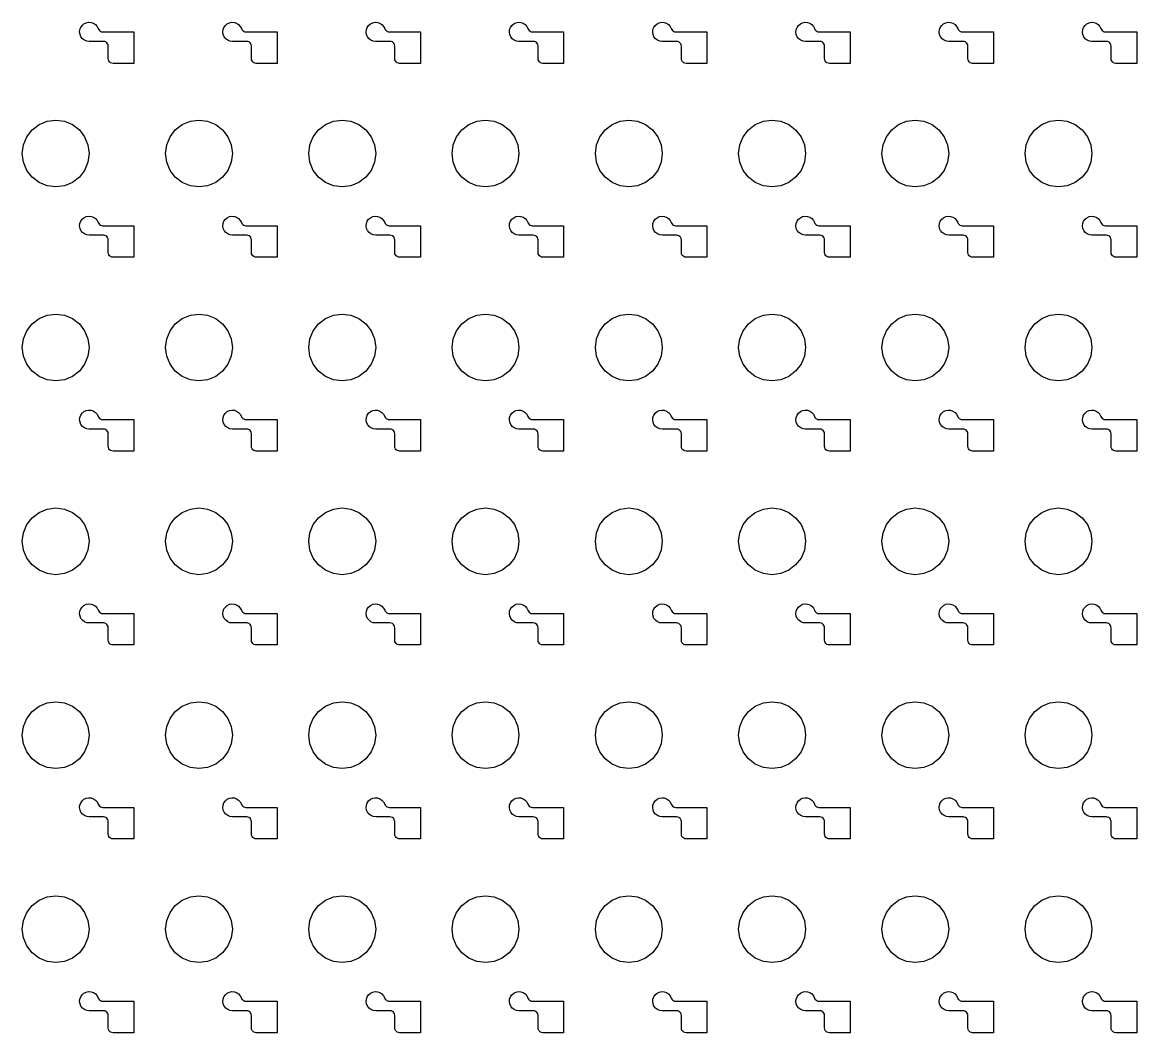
# Model space of a CAD drawing. Extents: x 11 to 212, y 11 to 212.
# Drawn here: x 79.91 to 93.63, y 111.35 to 123.8 of the extents above; entities that cross this region are included whole.
import ezdxf

# ---------------------------------------------------------------- set-up
doc = ezdxf.new("R2010")
doc.units = 0
doc.layers.add('C3', color=7, linetype='continuous')

msp = doc.modelspace()

# ---------------------------------------------------------------- linework, layer by layer
at = {"layer": 'C3'}
for points in [[(81.024, 123.294), (81.008, 123.296), (80.994, 123.302), (80.982, 123.311), (80.973, 123.324), (80.967, 123.338), (80.965, 123.353), (80.965, 123.506), (80.963, 123.521), (80.957, 123.535), (80.947, 123.547), (80.935, 123.557), (80.921, 123.563), (80.906, 123.565), (80.729, 123.565), (80.699, 123.569), (80.672, 123.58), (80.647, 123.598), (80.629, 123.622), (80.617, 123.649), (80.612, 123.679), (80.615, 123.709), (80.625, 123.737), (80.643, 123.762), (80.666, 123.781), (80.693, 123.794), (80.723, 123.8), (80.753, 123.798), (80.782, 123.788), (80.807, 123.771), (80.827, 123.748), (80.84, 123.722), (80.847, 123.709), (80.856, 123.698), (80.868, 123.689), (80.881, 123.684), (80.896, 123.682), (81.28, 123.682), (81.28, 123.294)], [(82.788, 123.294), (82.773, 123.296), (82.759, 123.302), (82.747, 123.311), (82.737, 123.324), (82.731, 123.338), (82.729, 123.353), (82.729, 123.506), (82.727, 123.521), (82.722, 123.535), (82.712, 123.547), (82.7, 123.557), (82.686, 123.563), (82.671, 123.565), (82.494, 123.565), (82.464, 123.569), (82.436, 123.58), (82.412, 123.598), (82.393, 123.622), (82.381, 123.649), (82.377, 123.679), (82.38, 123.709), (82.39, 123.737), (82.408, 123.762), (82.431, 123.781), (82.458, 123.794), (82.488, 123.8), (82.518, 123.798), (82.546, 123.788), (82.571, 123.771), (82.591, 123.748), (82.605, 123.722), (82.611, 123.709), (82.621, 123.698), (82.633, 123.689), (82.646, 123.684), (82.66, 123.682), (83.045, 123.682), (83.045, 123.294)], [(84.553, 123.294), (84.538, 123.296), (84.524, 123.302), (84.511, 123.311), (84.502, 123.324), (84.496, 123.338), (84.494, 123.353), (84.494, 123.506), (84.492, 123.521), (84.486, 123.535), (84.477, 123.547), (84.465, 123.557), (84.451, 123.563), (84.435, 123.565), (84.259, 123.565), (84.229, 123.569), (84.201, 123.58), (84.177, 123.598), (84.158, 123.622), (84.146, 123.649), (84.141, 123.679), (84.144, 123.709), (84.155, 123.737), (84.172, 123.762), (84.195, 123.781), (84.223, 123.794), (84.252, 123.8), (84.282, 123.798), (84.311, 123.788), (84.336, 123.771), (84.356, 123.748), (84.37, 123.722), (84.376, 123.709), (84.386, 123.698), (84.397, 123.689), (84.411, 123.684), (84.425, 123.682), (84.809, 123.682), (84.809, 123.294)], [(86.318, 123.294), (86.302, 123.296), (86.288, 123.302), (86.276, 123.311), (86.267, 123.324), (86.261, 123.338), (86.259, 123.353), (86.259, 123.506), (86.257, 123.521), (86.251, 123.535), (86.242, 123.547), (86.229, 123.557), (86.215, 123.563), (86.2, 123.565), (86.024, 123.565), (85.994, 123.569), (85.966, 123.58), (85.941, 123.598), (85.923, 123.622), (85.911, 123.649), (85.906, 123.679), (85.909, 123.709), (85.92, 123.737), (85.937, 123.762), (85.96, 123.781), (85.987, 123.794), (86.017, 123.8), (86.047, 123.798), (86.076, 123.788), (86.101, 123.771), (86.121, 123.748), (86.134, 123.722), (86.141, 123.709), (86.15, 123.698), (86.162, 123.689), (86.176, 123.684), (86.19, 123.682), (86.574, 123.682), (86.574, 123.294)], [(88.082, 123.294), (88.067, 123.296), (88.053, 123.302), (88.041, 123.311), (88.031, 123.324), (88.026, 123.338), (88.024, 123.353), (88.024, 123.506), (88.022, 123.521), (88.016, 123.535), (88.006, 123.547), (87.994, 123.557), (87.98, 123.563), (87.965, 123.565), (87.788, 123.565), (87.758, 123.569), (87.73, 123.58), (87.706, 123.598), (87.687, 123.622), (87.675, 123.649), (87.671, 123.679), (87.674, 123.709), (87.684, 123.737), (87.702, 123.762), (87.725, 123.781), (87.752, 123.794), (87.782, 123.8), (87.812, 123.798), (87.84, 123.788), (87.866, 123.771), (87.886, 123.748), (87.899, 123.722), (87.906, 123.709), (87.915, 123.698), (87.927, 123.689), (87.94, 123.684), (87.955, 123.682), (88.339, 123.682), (88.339, 123.294)], [(89.847, 123.294), (89.832, 123.296), (89.818, 123.302), (89.805, 123.311), (89.796, 123.324), (89.79, 123.338), (89.788, 123.353), (89.788, 123.506), (89.786, 123.521), (89.78, 123.535), (89.771, 123.547), (89.759, 123.557), (89.745, 123.563), (89.729, 123.565), (89.553, 123.565), (89.523, 123.569), (89.495, 123.58), (89.471, 123.598), (89.452, 123.622), (89.44, 123.649), (89.435, 123.679), (89.438, 123.709), (89.449, 123.737), (89.466, 123.762), (89.49, 123.781), (89.517, 123.794), (89.546, 123.8), (89.577, 123.798), (89.605, 123.788), (89.63, 123.771), (89.65, 123.748), (89.664, 123.722), (89.67, 123.709), (89.68, 123.698), (89.692, 123.689), (89.705, 123.684), (89.719, 123.682), (90.104, 123.682), (90.104, 123.294)], [(91.612, 123.294), (91.597, 123.296), (91.582, 123.302), (91.57, 123.311), (91.561, 123.324), (91.555, 123.338), (91.553, 123.353), (91.553, 123.506), (91.551, 123.521), (91.545, 123.535), (91.536, 123.547), (91.524, 123.557), (91.509, 123.563), (91.494, 123.565), (91.318, 123.565), (91.288, 123.569), (91.26, 123.58), (91.236, 123.598), (91.217, 123.622), (91.205, 123.649), (91.2, 123.679), (91.203, 123.709), (91.214, 123.737), (91.231, 123.762), (91.254, 123.781), (91.282, 123.794), (91.311, 123.8), (91.341, 123.798), (91.37, 123.788), (91.395, 123.771), (91.415, 123.748), (91.429, 123.722), (91.435, 123.709), (91.444, 123.698), (91.456, 123.689), (91.47, 123.684), (91.484, 123.682), (91.868, 123.682), (91.868, 123.294)], [(93.376, 123.294), (93.361, 123.296), (93.347, 123.302), (93.335, 123.311), (93.326, 123.324), (93.32, 123.338), (93.318, 123.353), (93.318, 123.506), (93.316, 123.521), (93.31, 123.535), (93.3, 123.547), (93.288, 123.557), (93.274, 123.563), (93.259, 123.565), (93.082, 123.565), (93.052, 123.569), (93.024, 123.58), (93, 123.598), (92.982, 123.622), (92.969, 123.649), (92.965, 123.679), (92.968, 123.709), (92.978, 123.737), (92.996, 123.762), (93.019, 123.781), (93.046, 123.794), (93.076, 123.8), (93.106, 123.798), (93.135, 123.788), (93.16, 123.771), (93.18, 123.748), (93.193, 123.722), (93.2, 123.709), (93.209, 123.698), (93.221, 123.689), (93.234, 123.684), (93.249, 123.682), (93.633, 123.682), (93.633, 123.294)], [(80.729, 122.182), (80.715, 122.076), (80.674, 121.976), (80.609, 121.891), (80.524, 121.826), (80.424, 121.785), (80.318, 121.771), (80.211, 121.785), (80.112, 121.826), (80.026, 121.891), (79.961, 121.976), (79.92, 122.076), (79.906, 122.182), (79.92, 122.289), (79.961, 122.388), (80.026, 122.474), (80.112, 122.539), (80.211, 122.58), (80.318, 122.594), (80.424, 122.58), (80.524, 122.539), (80.609, 122.474), (80.674, 122.388), (80.715, 122.289)], [(82.494, 122.182), (82.48, 122.076), (82.439, 121.976), (82.374, 121.891), (82.288, 121.826), (82.189, 121.785), (82.082, 121.771), (81.976, 121.785), (81.876, 121.826), (81.791, 121.891), (81.726, 121.976), (81.685, 122.076), (81.671, 122.182), (81.685, 122.289), (81.726, 122.388), (81.791, 122.474), (81.876, 122.539), (81.976, 122.58), (82.082, 122.594), (82.189, 122.58), (82.288, 122.539), (82.374, 122.474), (82.439, 122.388), (82.48, 122.289)], [(84.259, 122.182), (84.245, 122.076), (84.204, 121.976), (84.138, 121.891), (84.053, 121.826), (83.954, 121.785), (83.847, 121.771), (83.74, 121.785), (83.641, 121.826), (83.556, 121.891), (83.49, 121.976), (83.449, 122.076), (83.435, 122.182), (83.449, 122.289), (83.49, 122.388), (83.556, 122.474), (83.641, 122.539), (83.74, 122.58), (83.847, 122.594), (83.954, 122.58), (84.053, 122.539), (84.138, 122.474), (84.204, 122.388), (84.245, 122.289)], [(86.024, 122.182), (86.009, 122.076), (85.968, 121.976), (85.903, 121.891), (85.818, 121.826), (85.718, 121.785), (85.612, 121.771), (85.505, 121.785), (85.406, 121.826), (85.321, 121.891), (85.255, 121.976), (85.214, 122.076), (85.2, 122.182), (85.214, 122.289), (85.255, 122.388), (85.321, 122.474), (85.406, 122.539), (85.505, 122.58), (85.612, 122.594), (85.718, 122.58), (85.818, 122.539), (85.903, 122.474), (85.968, 122.388), (86.009, 122.289)], [(87.788, 122.182), (87.774, 122.076), (87.733, 121.976), (87.668, 121.891), (87.582, 121.826), (87.483, 121.785), (87.376, 121.771), (87.27, 121.785), (87.171, 121.826), (87.085, 121.891), (87.02, 121.976), (86.979, 122.076), (86.965, 122.182), (86.979, 122.289), (87.02, 122.388), (87.085, 122.474), (87.171, 122.539), (87.27, 122.58), (87.376, 122.594), (87.483, 122.58), (87.582, 122.539), (87.668, 122.474), (87.733, 122.388), (87.774, 122.289)], [(89.553, 122.182), (89.539, 122.076), (89.498, 121.976), (89.432, 121.891), (89.347, 121.826), (89.248, 121.785), (89.141, 121.771), (89.035, 121.785), (88.935, 121.826), (88.85, 121.891), (88.785, 121.976), (88.743, 122.076), (88.729, 122.182), (88.743, 122.289), (88.785, 122.388), (88.85, 122.474), (88.935, 122.539), (89.035, 122.58), (89.141, 122.594), (89.248, 122.58), (89.347, 122.539), (89.432, 122.474), (89.498, 122.388), (89.539, 122.289)], [(91.318, 122.182), (91.304, 122.076), (91.262, 121.976), (91.197, 121.891), (91.112, 121.826), (91.012, 121.785), (90.906, 121.771), (90.799, 121.785), (90.7, 121.826), (90.615, 121.891), (90.549, 121.976), (90.508, 122.076), (90.494, 122.182), (90.508, 122.289), (90.549, 122.388), (90.615, 122.474), (90.7, 122.539), (90.799, 122.58), (90.906, 122.594), (91.012, 122.58), (91.112, 122.539), (91.197, 122.474), (91.262, 122.388), (91.304, 122.289)], [(93.082, 122.182), (93.068, 122.076), (93.027, 121.976), (92.962, 121.891), (92.876, 121.826), (92.777, 121.785), (92.671, 121.771), (92.564, 121.785), (92.465, 121.826), (92.379, 121.891), (92.314, 121.976), (92.273, 122.076), (92.259, 122.182), (92.273, 122.289), (92.314, 122.388), (92.379, 122.474), (92.465, 122.539), (92.564, 122.58), (92.671, 122.594), (92.777, 122.58), (92.876, 122.539), (92.962, 122.474), (93.027, 122.388), (93.068, 122.289)], [(81.024, 120.906), (81.008, 120.908), (80.994, 120.914), (80.982, 120.923), (80.973, 120.935), (80.967, 120.949), (80.965, 120.965), (80.965, 121.118), (80.963, 121.133), (80.957, 121.147), (80.947, 121.159), (80.935, 121.169), (80.921, 121.174), (80.906, 121.176), (80.729, 121.176), (80.699, 121.18), (80.672, 121.192), (80.647, 121.21), (80.629, 121.233), (80.617, 121.261), (80.612, 121.291), (80.615, 121.321), (80.625, 121.349), (80.643, 121.374), (80.666, 121.393), (80.693, 121.406), (80.723, 121.412), (80.753, 121.409), (80.782, 121.4), (80.807, 121.383), (80.827, 121.36), (80.84, 121.333), (80.847, 121.32), (80.856, 121.309), (80.868, 121.301), (80.881, 121.296), (80.896, 121.294), (81.28, 121.294), (81.28, 120.906)], [(82.788, 120.906), (82.773, 120.908), (82.759, 120.914), (82.747, 120.923), (82.737, 120.935), (82.731, 120.949), (82.729, 120.965), (82.729, 121.118), (82.727, 121.133), (82.722, 121.147), (82.712, 121.159), (82.7, 121.169), (82.686, 121.174), (82.671, 121.176), (82.494, 121.176), (82.464, 121.18), (82.436, 121.192), (82.412, 121.21), (82.393, 121.233), (82.381, 121.261), (82.377, 121.291), (82.38, 121.321), (82.39, 121.349), (82.408, 121.374), (82.431, 121.393), (82.458, 121.406), (82.488, 121.412), (82.518, 121.409), (82.546, 121.4), (82.571, 121.383), (82.591, 121.36), (82.605, 121.333), (82.611, 121.32), (82.621, 121.309), (82.633, 121.301), (82.646, 121.296), (82.66, 121.294), (83.045, 121.294), (83.045, 120.906)], [(84.553, 120.906), (84.538, 120.908), (84.524, 120.914), (84.511, 120.923), (84.502, 120.935), (84.496, 120.949), (84.494, 120.965), (84.494, 121.118), (84.492, 121.133), (84.486, 121.147), (84.477, 121.159), (84.465, 121.169), (84.451, 121.174), (84.435, 121.176), (84.259, 121.176), (84.229, 121.18), (84.201, 121.192), (84.177, 121.21), (84.158, 121.233), (84.146, 121.261), (84.141, 121.291), (84.144, 121.321), (84.155, 121.349), (84.172, 121.374), (84.195, 121.393), (84.223, 121.406), (84.252, 121.412), (84.282, 121.409), (84.311, 121.4), (84.336, 121.383), (84.356, 121.36), (84.37, 121.333), (84.376, 121.32), (84.386, 121.309), (84.397, 121.301), (84.411, 121.296), (84.425, 121.294), (84.809, 121.294), (84.809, 120.906)], [(86.318, 120.906), (86.302, 120.908), (86.288, 120.914), (86.276, 120.923), (86.267, 120.935), (86.261, 120.949), (86.259, 120.965), (86.259, 121.118), (86.257, 121.133), (86.251, 121.147), (86.242, 121.159), (86.229, 121.169), (86.215, 121.174), (86.2, 121.176), (86.024, 121.176), (85.994, 121.18), (85.966, 121.192), (85.941, 121.21), (85.923, 121.233), (85.911, 121.261), (85.906, 121.291), (85.909, 121.321), (85.92, 121.349), (85.937, 121.374), (85.96, 121.393), (85.987, 121.406), (86.017, 121.412), (86.047, 121.409), (86.076, 121.4), (86.101, 121.383), (86.121, 121.36), (86.134, 121.333), (86.141, 121.32), (86.15, 121.309), (86.162, 121.301), (86.176, 121.296), (86.19, 121.294), (86.574, 121.294), (86.574, 120.906)], [(88.082, 120.906), (88.067, 120.908), (88.053, 120.914), (88.041, 120.923), (88.031, 120.935), (88.026, 120.949), (88.024, 120.965), (88.024, 121.118), (88.022, 121.133), (88.016, 121.147), (88.006, 121.159), (87.994, 121.169), (87.98, 121.174), (87.965, 121.176), (87.788, 121.176), (87.758, 121.18), (87.73, 121.192), (87.706, 121.21), (87.687, 121.233), (87.675, 121.261), (87.671, 121.291), (87.674, 121.321), (87.684, 121.349), (87.702, 121.374), (87.725, 121.393), (87.752, 121.406), (87.782, 121.412), (87.812, 121.409), (87.84, 121.4), (87.866, 121.383), (87.886, 121.36), (87.899, 121.333), (87.906, 121.32), (87.915, 121.309), (87.927, 121.301), (87.94, 121.296), (87.955, 121.294), (88.339, 121.294), (88.339, 120.906)], [(89.847, 120.906), (89.832, 120.908), (89.818, 120.914), (89.805, 120.923), (89.796, 120.935), (89.79, 120.949), (89.788, 120.965), (89.788, 121.118), (89.786, 121.133), (89.78, 121.147), (89.771, 121.159), (89.759, 121.169), (89.745, 121.174), (89.729, 121.176), (89.553, 121.176), (89.523, 121.18), (89.495, 121.192), (89.471, 121.21), (89.452, 121.233), (89.44, 121.261), (89.435, 121.291), (89.438, 121.321), (89.449, 121.349), (89.466, 121.374), (89.49, 121.393), (89.517, 121.406), (89.546, 121.412), (89.577, 121.409), (89.605, 121.4), (89.63, 121.383), (89.65, 121.36), (89.664, 121.333), (89.67, 121.32), (89.68, 121.309), (89.692, 121.301), (89.705, 121.296), (89.719, 121.294), (90.104, 121.294), (90.104, 120.906)], [(91.612, 120.906), (91.597, 120.908), (91.582, 120.914), (91.57, 120.923), (91.561, 120.935), (91.555, 120.949), (91.553, 120.965), (91.553, 121.118), (91.551, 121.133), (91.545, 121.147), (91.536, 121.159), (91.524, 121.169), (91.509, 121.174), (91.494, 121.176), (91.318, 121.176), (91.288, 121.18), (91.26, 121.192), (91.236, 121.21), (91.217, 121.233), (91.205, 121.261), (91.2, 121.291), (91.203, 121.321), (91.214, 121.349), (91.231, 121.374), (91.254, 121.393), (91.282, 121.406), (91.311, 121.412), (91.341, 121.409), (91.37, 121.4), (91.395, 121.383), (91.415, 121.36), (91.429, 121.333), (91.435, 121.32), (91.444, 121.309), (91.456, 121.301), (91.47, 121.296), (91.484, 121.294), (91.868, 121.294), (91.868, 120.906)], [(93.376, 120.906), (93.361, 120.908), (93.347, 120.914), (93.335, 120.923), (93.326, 120.935), (93.32, 120.949), (93.318, 120.965), (93.318, 121.118), (93.316, 121.133), (93.31, 121.147), (93.3, 121.159), (93.288, 121.169), (93.274, 121.174), (93.259, 121.176), (93.082, 121.176), (93.052, 121.18), (93.024, 121.192), (93, 121.21), (92.982, 121.233), (92.969, 121.261), (92.965, 121.291), (92.968, 121.321), (92.978, 121.349), (92.996, 121.374), (93.019, 121.393), (93.046, 121.406), (93.076, 121.412), (93.106, 121.409), (93.135, 121.4), (93.16, 121.383), (93.18, 121.36), (93.193, 121.333), (93.2, 121.32), (93.209, 121.309), (93.221, 121.301), (93.234, 121.296), (93.249, 121.294), (93.633, 121.294), (93.633, 120.906)], [(80.729, 119.794), (80.715, 119.688), (80.674, 119.588), (80.609, 119.503), (80.524, 119.438), (80.424, 119.396), (80.318, 119.382), (80.211, 119.396), (80.112, 119.438), (80.026, 119.503), (79.961, 119.588), (79.92, 119.688), (79.906, 119.794), (79.92, 119.901), (79.961, 120), (80.026, 120.085), (80.112, 120.151), (80.211, 120.192), (80.318, 120.206), (80.424, 120.192), (80.524, 120.151), (80.609, 120.085), (80.674, 120), (80.715, 119.901)], [(82.494, 119.794), (82.48, 119.688), (82.439, 119.588), (82.374, 119.503), (82.288, 119.438), (82.189, 119.396), (82.082, 119.382), (81.976, 119.396), (81.876, 119.438), (81.791, 119.503), (81.726, 119.588), (81.685, 119.688), (81.671, 119.794), (81.685, 119.901), (81.726, 120), (81.791, 120.085), (81.876, 120.151), (81.976, 120.192), (82.082, 120.206), (82.189, 120.192), (82.288, 120.151), (82.374, 120.085), (82.439, 120), (82.48, 119.901)], [(84.259, 119.794), (84.245, 119.688), (84.204, 119.588), (84.138, 119.503), (84.053, 119.438), (83.954, 119.396), (83.847, 119.382), (83.74, 119.396), (83.641, 119.438), (83.556, 119.503), (83.49, 119.588), (83.449, 119.688), (83.435, 119.794), (83.449, 119.901), (83.49, 120), (83.556, 120.085), (83.641, 120.151), (83.74, 120.192), (83.847, 120.206), (83.954, 120.192), (84.053, 120.151), (84.138, 120.085), (84.204, 120), (84.245, 119.901)], [(86.024, 119.794), (86.009, 119.688), (85.968, 119.588), (85.903, 119.503), (85.818, 119.438), (85.718, 119.396), (85.612, 119.382), (85.505, 119.396), (85.406, 119.438), (85.321, 119.503), (85.255, 119.588), (85.214, 119.688), (85.2, 119.794), (85.214, 119.901), (85.255, 120), (85.321, 120.085), (85.406, 120.151), (85.505, 120.192), (85.612, 120.206), (85.718, 120.192), (85.818, 120.151), (85.903, 120.085), (85.968, 120), (86.009, 119.901)], [(87.788, 119.794), (87.774, 119.688), (87.733, 119.588), (87.668, 119.503), (87.582, 119.438), (87.483, 119.396), (87.376, 119.382), (87.27, 119.396), (87.171, 119.438), (87.085, 119.503), (87.02, 119.588), (86.979, 119.688), (86.965, 119.794), (86.979, 119.901), (87.02, 120), (87.085, 120.085), (87.171, 120.151), (87.27, 120.192), (87.376, 120.206), (87.483, 120.192), (87.582, 120.151), (87.668, 120.085), (87.733, 120), (87.774, 119.901)], [(89.553, 119.794), (89.539, 119.688), (89.498, 119.588), (89.432, 119.503), (89.347, 119.438), (89.248, 119.396), (89.141, 119.382), (89.035, 119.396), (88.935, 119.438), (88.85, 119.503), (88.785, 119.588), (88.743, 119.688), (88.729, 119.794), (88.743, 119.901), (88.785, 120), (88.85, 120.085), (88.935, 120.151), (89.035, 120.192), (89.141, 120.206), (89.248, 120.192), (89.347, 120.151), (89.432, 120.085), (89.498, 120), (89.539, 119.901)], [(91.318, 119.794), (91.304, 119.688), (91.262, 119.588), (91.197, 119.503), (91.112, 119.438), (91.012, 119.396), (90.906, 119.382), (90.799, 119.396), (90.7, 119.438), (90.615, 119.503), (90.549, 119.588), (90.508, 119.688), (90.494, 119.794), (90.508, 119.901), (90.549, 120), (90.615, 120.085), (90.7, 120.151), (90.799, 120.192), (90.906, 120.206), (91.012, 120.192), (91.112, 120.151), (91.197, 120.085), (91.262, 120), (91.304, 119.901)], [(93.082, 119.794), (93.068, 119.688), (93.027, 119.588), (92.962, 119.503), (92.876, 119.438), (92.777, 119.396), (92.671, 119.382), (92.564, 119.396), (92.465, 119.438), (92.379, 119.503), (92.314, 119.588), (92.273, 119.688), (92.259, 119.794), (92.273, 119.901), (92.314, 120), (92.379, 120.085), (92.465, 120.151), (92.564, 120.192), (92.671, 120.206), (92.777, 120.192), (92.876, 120.151), (92.962, 120.085), (93.027, 120), (93.068, 119.901)], [(81.024, 118.518), (81.008, 118.52), (80.994, 118.526), (80.982, 118.535), (80.973, 118.547), (80.967, 118.561), (80.965, 118.576), (80.965, 118.729), (80.963, 118.745), (80.957, 118.759), (80.947, 118.771), (80.935, 118.78), (80.921, 118.786), (80.906, 118.788), (80.729, 118.788), (80.699, 118.792), (80.672, 118.803), (80.647, 118.822), (80.629, 118.845), (80.617, 118.873), (80.612, 118.903), (80.615, 118.933), (80.625, 118.961), (80.643, 118.986), (80.666, 119.005), (80.693, 119.018), (80.723, 119.023), (80.753, 119.021), (80.782, 119.011), (80.807, 118.995), (80.827, 118.972), (80.84, 118.945), (80.847, 118.932), (80.856, 118.921), (80.868, 118.913), (80.881, 118.908), (80.896, 118.906), (81.28, 118.906), (81.28, 118.518)], [(82.788, 118.518), (82.773, 118.52), (82.759, 118.526), (82.747, 118.535), (82.737, 118.547), (82.731, 118.561), (82.729, 118.576), (82.729, 118.729), (82.727, 118.745), (82.722, 118.759), (82.712, 118.771), (82.7, 118.78), (82.686, 118.786), (82.671, 118.788), (82.494, 118.788), (82.464, 118.792), (82.436, 118.803), (82.412, 118.822), (82.393, 118.845), (82.381, 118.873), (82.377, 118.903), (82.38, 118.933), (82.39, 118.961), (82.408, 118.986), (82.431, 119.005), (82.458, 119.018), (82.488, 119.023), (82.518, 119.021), (82.546, 119.011), (82.571, 118.995), (82.591, 118.972), (82.605, 118.945), (82.611, 118.932), (82.621, 118.921), (82.633, 118.913), (82.646, 118.908), (82.66, 118.906), (83.045, 118.906), (83.045, 118.518)], [(84.553, 118.518), (84.538, 118.52), (84.524, 118.526), (84.511, 118.535), (84.502, 118.547), (84.496, 118.561), (84.494, 118.576), (84.494, 118.729), (84.492, 118.745), (84.486, 118.759), (84.477, 118.771), (84.465, 118.78), (84.451, 118.786), (84.435, 118.788), (84.259, 118.788), (84.229, 118.792), (84.201, 118.803), (84.177, 118.822), (84.158, 118.845), (84.146, 118.873), (84.141, 118.903), (84.144, 118.933), (84.155, 118.961), (84.172, 118.986), (84.195, 119.005), (84.223, 119.018), (84.252, 119.023), (84.282, 119.021), (84.311, 119.011), (84.336, 118.995), (84.356, 118.972), (84.37, 118.945), (84.376, 118.932), (84.386, 118.921), (84.397, 118.913), (84.411, 118.908), (84.425, 118.906), (84.809, 118.906), (84.809, 118.518)], [(86.318, 118.518), (86.302, 118.52), (86.288, 118.526), (86.276, 118.535), (86.267, 118.547), (86.261, 118.561), (86.259, 118.576), (86.259, 118.729), (86.257, 118.745), (86.251, 118.759), (86.242, 118.771), (86.229, 118.78), (86.215, 118.786), (86.2, 118.788), (86.024, 118.788), (85.994, 118.792), (85.966, 118.803), (85.941, 118.822), (85.923, 118.845), (85.911, 118.873), (85.906, 118.903), (85.909, 118.933), (85.92, 118.961), (85.937, 118.986), (85.96, 119.005), (85.987, 119.018), (86.017, 119.023), (86.047, 119.021), (86.076, 119.011), (86.101, 118.995), (86.121, 118.972), (86.134, 118.945), (86.141, 118.932), (86.15, 118.921), (86.162, 118.913), (86.176, 118.908), (86.19, 118.906), (86.574, 118.906), (86.574, 118.518)], [(88.082, 118.518), (88.067, 118.52), (88.053, 118.526), (88.041, 118.535), (88.031, 118.547), (88.026, 118.561), (88.024, 118.576), (88.024, 118.729), (88.022, 118.745), (88.016, 118.759), (88.006, 118.771), (87.994, 118.78), (87.98, 118.786), (87.965, 118.788), (87.788, 118.788), (87.758, 118.792), (87.73, 118.803), (87.706, 118.822), (87.687, 118.845), (87.675, 118.873), (87.671, 118.903), (87.674, 118.933), (87.684, 118.961), (87.702, 118.986), (87.725, 119.005), (87.752, 119.018), (87.782, 119.023), (87.812, 119.021), (87.84, 119.011), (87.866, 118.995), (87.886, 118.972), (87.899, 118.945), (87.906, 118.932), (87.915, 118.921), (87.927, 118.913), (87.94, 118.908), (87.955, 118.906), (88.339, 118.906), (88.339, 118.518)], [(89.847, 118.518), (89.832, 118.52), (89.818, 118.526), (89.805, 118.535), (89.796, 118.547), (89.79, 118.561), (89.788, 118.576), (89.788, 118.729), (89.786, 118.745), (89.78, 118.759), (89.771, 118.771), (89.759, 118.78), (89.745, 118.786), (89.729, 118.788), (89.553, 118.788), (89.523, 118.792), (89.495, 118.803), (89.471, 118.822), (89.452, 118.845), (89.44, 118.873), (89.435, 118.903), (89.438, 118.933), (89.449, 118.961), (89.466, 118.986), (89.49, 119.005), (89.517, 119.018), (89.546, 119.023), (89.577, 119.021), (89.605, 119.011), (89.63, 118.995), (89.65, 118.972), (89.664, 118.945), (89.67, 118.932), (89.68, 118.921), (89.692, 118.913), (89.705, 118.908), (89.719, 118.906), (90.104, 118.906), (90.104, 118.518)], [(91.612, 118.518), (91.597, 118.52), (91.582, 118.526), (91.57, 118.535), (91.561, 118.547), (91.555, 118.561), (91.553, 118.576), (91.553, 118.729), (91.551, 118.745), (91.545, 118.759), (91.536, 118.771), (91.524, 118.78), (91.509, 118.786), (91.494, 118.788), (91.318, 118.788), (91.288, 118.792), (91.26, 118.803), (91.236, 118.822), (91.217, 118.845), (91.205, 118.873), (91.2, 118.903), (91.203, 118.933), (91.214, 118.961), (91.231, 118.986), (91.254, 119.005), (91.282, 119.018), (91.311, 119.023), (91.341, 119.021), (91.37, 119.011), (91.395, 118.995), (91.415, 118.972), (91.429, 118.945), (91.435, 118.932), (91.444, 118.921), (91.456, 118.913), (91.47, 118.908), (91.484, 118.906), (91.868, 118.906), (91.868, 118.518)], [(93.376, 118.518), (93.361, 118.52), (93.347, 118.526), (93.335, 118.535), (93.326, 118.547), (93.32, 118.561), (93.318, 118.576), (93.318, 118.729), (93.316, 118.745), (93.31, 118.759), (93.3, 118.771), (93.288, 118.78), (93.274, 118.786), (93.259, 118.788), (93.082, 118.788), (93.052, 118.792), (93.024, 118.803), (93, 118.822), (92.982, 118.845), (92.969, 118.873), (92.965, 118.903), (92.968, 118.933), (92.978, 118.961), (92.996, 118.986), (93.019, 119.005), (93.046, 119.018), (93.076, 119.023), (93.106, 119.021), (93.135, 119.011), (93.16, 118.995), (93.18, 118.972), (93.193, 118.945), (93.2, 118.932), (93.209, 118.921), (93.221, 118.913), (93.234, 118.908), (93.249, 118.906), (93.633, 118.906), (93.633, 118.518)], [(80.729, 117.406), (80.715, 117.299), (80.674, 117.2), (80.609, 117.115), (80.524, 117.049), (80.424, 117.008), (80.318, 116.994), (80.211, 117.008), (80.112, 117.049), (80.026, 117.115), (79.961, 117.2), (79.92, 117.299), (79.906, 117.406), (79.92, 117.512), (79.961, 117.612), (80.026, 117.697), (80.112, 117.762), (80.211, 117.804), (80.318, 117.818), (80.424, 117.804), (80.524, 117.762), (80.609, 117.697), (80.674, 117.612), (80.715, 117.512)], [(82.494, 117.406), (82.48, 117.299), (82.439, 117.2), (82.374, 117.115), (82.288, 117.049), (82.189, 117.008), (82.082, 116.994), (81.976, 117.008), (81.876, 117.049), (81.791, 117.115), (81.726, 117.2), (81.685, 117.299), (81.671, 117.406), (81.685, 117.512), (81.726, 117.612), (81.791, 117.697), (81.876, 117.762), (81.976, 117.804), (82.082, 117.818), (82.189, 117.804), (82.288, 117.762), (82.374, 117.697), (82.439, 117.612), (82.48, 117.512)], [(84.259, 117.406), (84.245, 117.299), (84.204, 117.2), (84.138, 117.115), (84.053, 117.049), (83.954, 117.008), (83.847, 116.994), (83.74, 117.008), (83.641, 117.049), (83.556, 117.115), (83.49, 117.2), (83.449, 117.299), (83.435, 117.406), (83.449, 117.512), (83.49, 117.612), (83.556, 117.697), (83.641, 117.762), (83.74, 117.804), (83.847, 117.818), (83.954, 117.804), (84.053, 117.762), (84.138, 117.697), (84.204, 117.612), (84.245, 117.512)], [(86.024, 117.406), (86.009, 117.299), (85.968, 117.2), (85.903, 117.115), (85.818, 117.049), (85.718, 117.008), (85.612, 116.994), (85.505, 117.008), (85.406, 117.049), (85.321, 117.115), (85.255, 117.2), (85.214, 117.299), (85.2, 117.406), (85.214, 117.512), (85.255, 117.612), (85.321, 117.697), (85.406, 117.762), (85.505, 117.804), (85.612, 117.818), (85.718, 117.804), (85.818, 117.762), (85.903, 117.697), (85.968, 117.612), (86.009, 117.512)], [(87.788, 117.406), (87.774, 117.299), (87.733, 117.2), (87.668, 117.115), (87.582, 117.049), (87.483, 117.008), (87.376, 116.994), (87.27, 117.008), (87.171, 117.049), (87.085, 117.115), (87.02, 117.2), (86.979, 117.299), (86.965, 117.406), (86.979, 117.512), (87.02, 117.612), (87.085, 117.697), (87.171, 117.762), (87.27, 117.804), (87.376, 117.818), (87.483, 117.804), (87.582, 117.762), (87.668, 117.697), (87.733, 117.612), (87.774, 117.512)], [(89.553, 117.406), (89.539, 117.299), (89.498, 117.2), (89.432, 117.115), (89.347, 117.049), (89.248, 117.008), (89.141, 116.994), (89.035, 117.008), (88.935, 117.049), (88.85, 117.115), (88.785, 117.2), (88.743, 117.299), (88.729, 117.406), (88.743, 117.512), (88.785, 117.612), (88.85, 117.697), (88.935, 117.762), (89.035, 117.804), (89.141, 117.818), (89.248, 117.804), (89.347, 117.762), (89.432, 117.697), (89.498, 117.612), (89.539, 117.512)], [(91.318, 117.406), (91.304, 117.299), (91.262, 117.2), (91.197, 117.115), (91.112, 117.049), (91.012, 117.008), (90.906, 116.994), (90.799, 117.008), (90.7, 117.049), (90.615, 117.115), (90.549, 117.2), (90.508, 117.299), (90.494, 117.406), (90.508, 117.512), (90.549, 117.612), (90.615, 117.697), (90.7, 117.762), (90.799, 117.804), (90.906, 117.818), (91.012, 117.804), (91.112, 117.762), (91.197, 117.697), (91.262, 117.612), (91.304, 117.512)], [(93.082, 117.406), (93.068, 117.299), (93.027, 117.2), (92.962, 117.115), (92.876, 117.049), (92.777, 117.008), (92.671, 116.994), (92.564, 117.008), (92.465, 117.049), (92.379, 117.115), (92.314, 117.2), (92.273, 117.299), (92.259, 117.406), (92.273, 117.512), (92.314, 117.612), (92.379, 117.697), (92.465, 117.762), (92.564, 117.804), (92.671, 117.818), (92.777, 117.804), (92.876, 117.762), (92.962, 117.697), (93.027, 117.612), (93.068, 117.512)], [(81.024, 116.129), (81.008, 116.131), (80.994, 116.137), (80.982, 116.147), (80.973, 116.159), (80.967, 116.173), (80.965, 116.188), (80.965, 116.341), (80.963, 116.356), (80.957, 116.371), (80.947, 116.383), (80.935, 116.392), (80.921, 116.398), (80.906, 116.4), (80.729, 116.4), (80.699, 116.404), (80.672, 116.415), (80.647, 116.433), (80.629, 116.457), (80.617, 116.485), (80.612, 116.514), (80.615, 116.544), (80.625, 116.573), (80.643, 116.597), (80.666, 116.617), (80.693, 116.63), (80.723, 116.635), (80.753, 116.633), (80.782, 116.623), (80.807, 116.606), (80.827, 116.584), (80.84, 116.557), (80.847, 116.544), (80.856, 116.533), (80.868, 116.525), (80.881, 116.519), (80.896, 116.518), (81.28, 116.518), (81.28, 116.129)], [(82.788, 116.129), (82.773, 116.131), (82.759, 116.137), (82.747, 116.147), (82.737, 116.159), (82.731, 116.173), (82.729, 116.188), (82.729, 116.341), (82.727, 116.356), (82.722, 116.371), (82.712, 116.383), (82.7, 116.392), (82.686, 116.398), (82.671, 116.4), (82.494, 116.4), (82.464, 116.404), (82.436, 116.415), (82.412, 116.433), (82.393, 116.457), (82.381, 116.485), (82.377, 116.514), (82.38, 116.544), (82.39, 116.573), (82.408, 116.597), (82.431, 116.617), (82.458, 116.63), (82.488, 116.635), (82.518, 116.633), (82.546, 116.623), (82.571, 116.606), (82.591, 116.584), (82.605, 116.557), (82.611, 116.544), (82.621, 116.533), (82.633, 116.525), (82.646, 116.519), (82.66, 116.518), (83.045, 116.518), (83.045, 116.129)], [(84.553, 116.129), (84.538, 116.131), (84.524, 116.137), (84.511, 116.147), (84.502, 116.159), (84.496, 116.173), (84.494, 116.188), (84.494, 116.341), (84.492, 116.356), (84.486, 116.371), (84.477, 116.383), (84.465, 116.392), (84.451, 116.398), (84.435, 116.4), (84.259, 116.4), (84.229, 116.404), (84.201, 116.415), (84.177, 116.433), (84.158, 116.457), (84.146, 116.485), (84.141, 116.514), (84.144, 116.544), (84.155, 116.573), (84.172, 116.597), (84.195, 116.617), (84.223, 116.63), (84.252, 116.635), (84.282, 116.633), (84.311, 116.623), (84.336, 116.606), (84.356, 116.584), (84.37, 116.557), (84.376, 116.544), (84.386, 116.533), (84.397, 116.525), (84.411, 116.519), (84.425, 116.518), (84.809, 116.518), (84.809, 116.129)], [(86.318, 116.129), (86.302, 116.131), (86.288, 116.137), (86.276, 116.147), (86.267, 116.159), (86.261, 116.173), (86.259, 116.188), (86.259, 116.341), (86.257, 116.356), (86.251, 116.371), (86.242, 116.383), (86.229, 116.392), (86.215, 116.398), (86.2, 116.4), (86.024, 116.4), (85.994, 116.404), (85.966, 116.415), (85.941, 116.433), (85.923, 116.457), (85.911, 116.485), (85.906, 116.514), (85.909, 116.544), (85.92, 116.573), (85.937, 116.597), (85.96, 116.617), (85.987, 116.63), (86.017, 116.635), (86.047, 116.633), (86.076, 116.623), (86.101, 116.606), (86.121, 116.584), (86.134, 116.557), (86.141, 116.544), (86.15, 116.533), (86.162, 116.525), (86.176, 116.519), (86.19, 116.518), (86.574, 116.518), (86.574, 116.129)], [(88.082, 116.129), (88.067, 116.131), (88.053, 116.137), (88.041, 116.147), (88.031, 116.159), (88.026, 116.173), (88.024, 116.188), (88.024, 116.341), (88.022, 116.356), (88.016, 116.371), (88.006, 116.383), (87.994, 116.392), (87.98, 116.398), (87.965, 116.4), (87.788, 116.4), (87.758, 116.404), (87.73, 116.415), (87.706, 116.433), (87.687, 116.457), (87.675, 116.485), (87.671, 116.514), (87.674, 116.544), (87.684, 116.573), (87.702, 116.597), (87.725, 116.617), (87.752, 116.63), (87.782, 116.635), (87.812, 116.633), (87.84, 116.623), (87.866, 116.606), (87.886, 116.584), (87.899, 116.557), (87.906, 116.544), (87.915, 116.533), (87.927, 116.525), (87.94, 116.519), (87.955, 116.518), (88.339, 116.518), (88.339, 116.129)], [(89.847, 116.129), (89.832, 116.131), (89.818, 116.137), (89.805, 116.147), (89.796, 116.159), (89.79, 116.173), (89.788, 116.188), (89.788, 116.341), (89.786, 116.356), (89.78, 116.371), (89.771, 116.383), (89.759, 116.392), (89.745, 116.398), (89.729, 116.4), (89.553, 116.4), (89.523, 116.404), (89.495, 116.415), (89.471, 116.433), (89.452, 116.457), (89.44, 116.485), (89.435, 116.514), (89.438, 116.544), (89.449, 116.573), (89.466, 116.597), (89.49, 116.617), (89.517, 116.63), (89.546, 116.635), (89.577, 116.633), (89.605, 116.623), (89.63, 116.606), (89.65, 116.584), (89.664, 116.557), (89.67, 116.544), (89.68, 116.533), (89.692, 116.525), (89.705, 116.519), (89.719, 116.518), (90.104, 116.518), (90.104, 116.129)], [(91.612, 116.129), (91.597, 116.131), (91.582, 116.137), (91.57, 116.147), (91.561, 116.159), (91.555, 116.173), (91.553, 116.188), (91.553, 116.341), (91.551, 116.356), (91.545, 116.371), (91.536, 116.383), (91.524, 116.392), (91.509, 116.398), (91.494, 116.4), (91.318, 116.4), (91.288, 116.404), (91.26, 116.415), (91.236, 116.433), (91.217, 116.457), (91.205, 116.485), (91.2, 116.514), (91.203, 116.544), (91.214, 116.573), (91.231, 116.597), (91.254, 116.617), (91.282, 116.63), (91.311, 116.635), (91.341, 116.633), (91.37, 116.623), (91.395, 116.606), (91.415, 116.584), (91.429, 116.557), (91.435, 116.544), (91.444, 116.533), (91.456, 116.525), (91.47, 116.519), (91.484, 116.518), (91.868, 116.518), (91.868, 116.129)], [(93.376, 116.129), (93.361, 116.131), (93.347, 116.137), (93.335, 116.147), (93.326, 116.159), (93.32, 116.173), (93.318, 116.188), (93.318, 116.341), (93.316, 116.356), (93.31, 116.371), (93.3, 116.383), (93.288, 116.392), (93.274, 116.398), (93.259, 116.4), (93.082, 116.4), (93.052, 116.404), (93.024, 116.415), (93, 116.433), (92.982, 116.457), (92.969, 116.485), (92.965, 116.514), (92.968, 116.544), (92.978, 116.573), (92.996, 116.597), (93.019, 116.617), (93.046, 116.63), (93.076, 116.635), (93.106, 116.633), (93.135, 116.623), (93.16, 116.606), (93.18, 116.584), (93.193, 116.557), (93.2, 116.544), (93.209, 116.533), (93.221, 116.525), (93.234, 116.519), (93.249, 116.518), (93.633, 116.518), (93.633, 116.129)], [(80.729, 115.018), (80.715, 114.911), (80.674, 114.812), (80.609, 114.726), (80.524, 114.661), (80.424, 114.62), (80.318, 114.606), (80.211, 114.62), (80.112, 114.661), (80.026, 114.726), (79.961, 114.812), (79.92, 114.911), (79.906, 115.018), (79.92, 115.124), (79.961, 115.224), (80.026, 115.309), (80.112, 115.374), (80.211, 115.415), (80.318, 115.429), (80.424, 115.415), (80.524, 115.374), (80.609, 115.309), (80.674, 115.224), (80.715, 115.124)], [(82.494, 115.018), (82.48, 114.911), (82.439, 114.812), (82.374, 114.726), (82.288, 114.661), (82.189, 114.62), (82.082, 114.606), (81.976, 114.62), (81.876, 114.661), (81.791, 114.726), (81.726, 114.812), (81.685, 114.911), (81.671, 115.018), (81.685, 115.124), (81.726, 115.224), (81.791, 115.309), (81.876, 115.374), (81.976, 115.415), (82.082, 115.429), (82.189, 115.415), (82.288, 115.374), (82.374, 115.309), (82.439, 115.224), (82.48, 115.124)], [(84.259, 115.018), (84.245, 114.911), (84.204, 114.812), (84.138, 114.726), (84.053, 114.661), (83.954, 114.62), (83.847, 114.606), (83.74, 114.62), (83.641, 114.661), (83.556, 114.726), (83.49, 114.812), (83.449, 114.911), (83.435, 115.018), (83.449, 115.124), (83.49, 115.224), (83.556, 115.309), (83.641, 115.374), (83.74, 115.415), (83.847, 115.429), (83.954, 115.415), (84.053, 115.374), (84.138, 115.309), (84.204, 115.224), (84.245, 115.124)], [(86.024, 115.018), (86.009, 114.911), (85.968, 114.812), (85.903, 114.726), (85.818, 114.661), (85.718, 114.62), (85.612, 114.606), (85.505, 114.62), (85.406, 114.661), (85.321, 114.726), (85.255, 114.812), (85.214, 114.911), (85.2, 115.018), (85.214, 115.124), (85.255, 115.224), (85.321, 115.309), (85.406, 115.374), (85.505, 115.415), (85.612, 115.429), (85.718, 115.415), (85.818, 115.374), (85.903, 115.309), (85.968, 115.224), (86.009, 115.124)], [(87.788, 115.018), (87.774, 114.911), (87.733, 114.812), (87.668, 114.726), (87.582, 114.661), (87.483, 114.62), (87.376, 114.606), (87.27, 114.62), (87.171, 114.661), (87.085, 114.726), (87.02, 114.812), (86.979, 114.911), (86.965, 115.018), (86.979, 115.124), (87.02, 115.224), (87.085, 115.309), (87.171, 115.374), (87.27, 115.415), (87.376, 115.429), (87.483, 115.415), (87.582, 115.374), (87.668, 115.309), (87.733, 115.224), (87.774, 115.124)], [(89.553, 115.018), (89.539, 114.911), (89.498, 114.812), (89.432, 114.726), (89.347, 114.661), (89.248, 114.62), (89.141, 114.606), (89.035, 114.62), (88.935, 114.661), (88.85, 114.726), (88.785, 114.812), (88.743, 114.911), (88.729, 115.018), (88.743, 115.124), (88.785, 115.224), (88.85, 115.309), (88.935, 115.374), (89.035, 115.415), (89.141, 115.429), (89.248, 115.415), (89.347, 115.374), (89.432, 115.309), (89.498, 115.224), (89.539, 115.124)], [(91.318, 115.018), (91.304, 114.911), (91.262, 114.812), (91.197, 114.726), (91.112, 114.661), (91.012, 114.62), (90.906, 114.606), (90.799, 114.62), (90.7, 114.661), (90.615, 114.726), (90.549, 114.812), (90.508, 114.911), (90.494, 115.018), (90.508, 115.124), (90.549, 115.224), (90.615, 115.309), (90.7, 115.374), (90.799, 115.415), (90.906, 115.429), (91.012, 115.415), (91.112, 115.374), (91.197, 115.309), (91.262, 115.224), (91.304, 115.124)], [(93.082, 115.018), (93.068, 114.911), (93.027, 114.812), (92.962, 114.726), (92.876, 114.661), (92.777, 114.62), (92.671, 114.606), (92.564, 114.62), (92.465, 114.661), (92.379, 114.726), (92.314, 114.812), (92.273, 114.911), (92.259, 115.018), (92.273, 115.124), (92.314, 115.224), (92.379, 115.309), (92.465, 115.374), (92.564, 115.415), (92.671, 115.429), (92.777, 115.415), (92.876, 115.374), (92.962, 115.309), (93.027, 115.224), (93.068, 115.124)], [(81.024, 113.741), (81.008, 113.743), (80.994, 113.749), (80.982, 113.758), (80.973, 113.771), (80.967, 113.785), (80.965, 113.8), (80.965, 113.953), (80.963, 113.968), (80.957, 113.982), (80.947, 113.995), (80.935, 114.004), (80.921, 114.01), (80.906, 114.012), (80.729, 114.012), (80.699, 114.016), (80.672, 114.027), (80.647, 114.045), (80.629, 114.069), (80.617, 114.096), (80.612, 114.126), (80.615, 114.156), (80.625, 114.184), (80.643, 114.209), (80.666, 114.228), (80.693, 114.241), (80.723, 114.247), (80.753, 114.245), (80.782, 114.235), (80.807, 114.218), (80.827, 114.196), (80.84, 114.169), (80.847, 114.156), (80.856, 114.145), (80.868, 114.136), (80.881, 114.131), (80.896, 114.129), (81.28, 114.129), (81.28, 113.741)], [(82.788, 113.741), (82.773, 113.743), (82.759, 113.749), (82.747, 113.758), (82.737, 113.771), (82.731, 113.785), (82.729, 113.8), (82.729, 113.953), (82.727, 113.968), (82.722, 113.982), (82.712, 113.995), (82.7, 114.004), (82.686, 114.01), (82.671, 114.012), (82.494, 114.012), (82.464, 114.016), (82.436, 114.027), (82.412, 114.045), (82.393, 114.069), (82.381, 114.096), (82.377, 114.126), (82.38, 114.156), (82.39, 114.184), (82.408, 114.209), (82.431, 114.228), (82.458, 114.241), (82.488, 114.247), (82.518, 114.245), (82.546, 114.235), (82.571, 114.218), (82.591, 114.196), (82.605, 114.169), (82.611, 114.156), (82.621, 114.145), (82.633, 114.136), (82.646, 114.131), (82.66, 114.129), (83.045, 114.129), (83.045, 113.741)], [(84.553, 113.741), (84.538, 113.743), (84.524, 113.749), (84.511, 113.758), (84.502, 113.771), (84.496, 113.785), (84.494, 113.8), (84.494, 113.953), (84.492, 113.968), (84.486, 113.982), (84.477, 113.995), (84.465, 114.004), (84.451, 114.01), (84.435, 114.012), (84.259, 114.012), (84.229, 114.016), (84.201, 114.027), (84.177, 114.045), (84.158, 114.069), (84.146, 114.096), (84.141, 114.126), (84.144, 114.156), (84.155, 114.184), (84.172, 114.209), (84.195, 114.228), (84.223, 114.241), (84.252, 114.247), (84.282, 114.245), (84.311, 114.235), (84.336, 114.218), (84.356, 114.196), (84.37, 114.169), (84.376, 114.156), (84.386, 114.145), (84.397, 114.136), (84.411, 114.131), (84.425, 114.129), (84.809, 114.129), (84.809, 113.741)], [(86.318, 113.741), (86.302, 113.743), (86.288, 113.749), (86.276, 113.758), (86.267, 113.771), (86.261, 113.785), (86.259, 113.8), (86.259, 113.953), (86.257, 113.968), (86.251, 113.982), (86.242, 113.995), (86.229, 114.004), (86.215, 114.01), (86.2, 114.012), (86.024, 114.012), (85.994, 114.016), (85.966, 114.027), (85.941, 114.045), (85.923, 114.069), (85.911, 114.096), (85.906, 114.126), (85.909, 114.156), (85.92, 114.184), (85.937, 114.209), (85.96, 114.228), (85.987, 114.241), (86.017, 114.247), (86.047, 114.245), (86.076, 114.235), (86.101, 114.218), (86.121, 114.196), (86.134, 114.169), (86.141, 114.156), (86.15, 114.145), (86.162, 114.136), (86.176, 114.131), (86.19, 114.129), (86.574, 114.129), (86.574, 113.741)], [(88.082, 113.741), (88.067, 113.743), (88.053, 113.749), (88.041, 113.758), (88.031, 113.771), (88.026, 113.785), (88.024, 113.8), (88.024, 113.953), (88.022, 113.968), (88.016, 113.982), (88.006, 113.995), (87.994, 114.004), (87.98, 114.01), (87.965, 114.012), (87.788, 114.012), (87.758, 114.016), (87.73, 114.027), (87.706, 114.045), (87.687, 114.069), (87.675, 114.096), (87.671, 114.126), (87.674, 114.156), (87.684, 114.184), (87.702, 114.209), (87.725, 114.228), (87.752, 114.241), (87.782, 114.247), (87.812, 114.245), (87.84, 114.235), (87.866, 114.218), (87.886, 114.196), (87.899, 114.169), (87.906, 114.156), (87.915, 114.145), (87.927, 114.136), (87.94, 114.131), (87.955, 114.129), (88.339, 114.129), (88.339, 113.741)], [(89.847, 113.741), (89.832, 113.743), (89.818, 113.749), (89.805, 113.758), (89.796, 113.771), (89.79, 113.785), (89.788, 113.8), (89.788, 113.953), (89.786, 113.968), (89.78, 113.982), (89.771, 113.995), (89.759, 114.004), (89.745, 114.01), (89.729, 114.012), (89.553, 114.012), (89.523, 114.016), (89.495, 114.027), (89.471, 114.045), (89.452, 114.069), (89.44, 114.096), (89.435, 114.126), (89.438, 114.156), (89.449, 114.184), (89.466, 114.209), (89.49, 114.228), (89.517, 114.241), (89.546, 114.247), (89.577, 114.245), (89.605, 114.235), (89.63, 114.218), (89.65, 114.196), (89.664, 114.169), (89.67, 114.156), (89.68, 114.145), (89.692, 114.136), (89.705, 114.131), (89.719, 114.129), (90.104, 114.129), (90.104, 113.741)], [(91.612, 113.741), (91.597, 113.743), (91.582, 113.749), (91.57, 113.758), (91.561, 113.771), (91.555, 113.785), (91.553, 113.8), (91.553, 113.953), (91.551, 113.968), (91.545, 113.982), (91.536, 113.995), (91.524, 114.004), (91.509, 114.01), (91.494, 114.012), (91.318, 114.012), (91.288, 114.016), (91.26, 114.027), (91.236, 114.045), (91.217, 114.069), (91.205, 114.096), (91.2, 114.126), (91.203, 114.156), (91.214, 114.184), (91.231, 114.209), (91.254, 114.228), (91.282, 114.241), (91.311, 114.247), (91.341, 114.245), (91.37, 114.235), (91.395, 114.218), (91.415, 114.196), (91.429, 114.169), (91.435, 114.156), (91.444, 114.145), (91.456, 114.136), (91.47, 114.131), (91.484, 114.129), (91.868, 114.129), (91.868, 113.741)], [(93.376, 113.741), (93.361, 113.743), (93.347, 113.749), (93.335, 113.758), (93.326, 113.771), (93.32, 113.785), (93.318, 113.8), (93.318, 113.953), (93.316, 113.968), (93.31, 113.982), (93.3, 113.995), (93.288, 114.004), (93.274, 114.01), (93.259, 114.012), (93.082, 114.012), (93.052, 114.016), (93.024, 114.027), (93, 114.045), (92.982, 114.069), (92.969, 114.096), (92.965, 114.126), (92.968, 114.156), (92.978, 114.184), (92.996, 114.209), (93.019, 114.228), (93.046, 114.241), (93.076, 114.247), (93.106, 114.245), (93.135, 114.235), (93.16, 114.218), (93.18, 114.196), (93.193, 114.169), (93.2, 114.156), (93.209, 114.145), (93.221, 114.136), (93.234, 114.131), (93.249, 114.129), (93.633, 114.129), (93.633, 113.741)], [(80.729, 112.629), (80.715, 112.523), (80.674, 112.424), (80.609, 112.338), (80.524, 112.273), (80.424, 112.232), (80.318, 112.218), (80.211, 112.232), (80.112, 112.273), (80.026, 112.338), (79.961, 112.424), (79.92, 112.523), (79.906, 112.629), (79.92, 112.736), (79.961, 112.835), (80.026, 112.921), (80.112, 112.986), (80.211, 113.027), (80.318, 113.041), (80.424, 113.027), (80.524, 112.986), (80.609, 112.921), (80.674, 112.835), (80.715, 112.736)], [(82.494, 112.629), (82.48, 112.523), (82.439, 112.424), (82.374, 112.338), (82.288, 112.273), (82.189, 112.232), (82.082, 112.218), (81.976, 112.232), (81.876, 112.273), (81.791, 112.338), (81.726, 112.424), (81.685, 112.523), (81.671, 112.629), (81.685, 112.736), (81.726, 112.835), (81.791, 112.921), (81.876, 112.986), (81.976, 113.027), (82.082, 113.041), (82.189, 113.027), (82.288, 112.986), (82.374, 112.921), (82.439, 112.835), (82.48, 112.736)], [(84.259, 112.629), (84.245, 112.523), (84.204, 112.424), (84.138, 112.338), (84.053, 112.273), (83.954, 112.232), (83.847, 112.218), (83.74, 112.232), (83.641, 112.273), (83.556, 112.338), (83.49, 112.424), (83.449, 112.523), (83.435, 112.629), (83.449, 112.736), (83.49, 112.835), (83.556, 112.921), (83.641, 112.986), (83.74, 113.027), (83.847, 113.041), (83.954, 113.027), (84.053, 112.986), (84.138, 112.921), (84.204, 112.835), (84.245, 112.736)], [(86.024, 112.629), (86.009, 112.523), (85.968, 112.424), (85.903, 112.338), (85.818, 112.273), (85.718, 112.232), (85.612, 112.218), (85.505, 112.232), (85.406, 112.273), (85.321, 112.338), (85.255, 112.424), (85.214, 112.523), (85.2, 112.629), (85.214, 112.736), (85.255, 112.835), (85.321, 112.921), (85.406, 112.986), (85.505, 113.027), (85.612, 113.041), (85.718, 113.027), (85.818, 112.986), (85.903, 112.921), (85.968, 112.835), (86.009, 112.736)], [(87.788, 112.629), (87.774, 112.523), (87.733, 112.424), (87.668, 112.338), (87.582, 112.273), (87.483, 112.232), (87.376, 112.218), (87.27, 112.232), (87.171, 112.273), (87.085, 112.338), (87.02, 112.424), (86.979, 112.523), (86.965, 112.629), (86.979, 112.736), (87.02, 112.835), (87.085, 112.921), (87.171, 112.986), (87.27, 113.027), (87.376, 113.041), (87.483, 113.027), (87.582, 112.986), (87.668, 112.921), (87.733, 112.835), (87.774, 112.736)], [(89.553, 112.629), (89.539, 112.523), (89.498, 112.424), (89.432, 112.338), (89.347, 112.273), (89.248, 112.232), (89.141, 112.218), (89.035, 112.232), (88.935, 112.273), (88.85, 112.338), (88.785, 112.424), (88.743, 112.523), (88.729, 112.629), (88.743, 112.736), (88.785, 112.835), (88.85, 112.921), (88.935, 112.986), (89.035, 113.027), (89.141, 113.041), (89.248, 113.027), (89.347, 112.986), (89.432, 112.921), (89.498, 112.835), (89.539, 112.736)], [(91.318, 112.629), (91.304, 112.523), (91.262, 112.424), (91.197, 112.338), (91.112, 112.273), (91.012, 112.232), (90.906, 112.218), (90.799, 112.232), (90.7, 112.273), (90.615, 112.338), (90.549, 112.424), (90.508, 112.523), (90.494, 112.629), (90.508, 112.736), (90.549, 112.835), (90.615, 112.921), (90.7, 112.986), (90.799, 113.027), (90.906, 113.041), (91.012, 113.027), (91.112, 112.986), (91.197, 112.921), (91.262, 112.835), (91.304, 112.736)], [(93.082, 112.629), (93.068, 112.523), (93.027, 112.424), (92.962, 112.338), (92.876, 112.273), (92.777, 112.232), (92.671, 112.218), (92.564, 112.232), (92.465, 112.273), (92.379, 112.338), (92.314, 112.424), (92.273, 112.523), (92.259, 112.629), (92.273, 112.736), (92.314, 112.835), (92.379, 112.921), (92.465, 112.986), (92.564, 113.027), (92.671, 113.041), (92.777, 113.027), (92.876, 112.986), (92.962, 112.921), (93.027, 112.835), (93.068, 112.736)], [(81.024, 111.353), (81.008, 111.355), (80.994, 111.361), (80.982, 111.37), (80.973, 111.382), (80.967, 111.397), (80.965, 111.412), (80.965, 111.565), (80.963, 111.58), (80.957, 111.594), (80.947, 111.606), (80.935, 111.616), (80.921, 111.622), (80.906, 111.624), (80.729, 111.624), (80.699, 111.627), (80.672, 111.639), (80.647, 111.657), (80.629, 111.68), (80.617, 111.708), (80.612, 111.738), (80.615, 111.768), (80.625, 111.796), (80.643, 111.821), (80.666, 111.84), (80.693, 111.853), (80.723, 111.859), (80.753, 111.856), (80.782, 111.847), (80.807, 111.83), (80.827, 111.807), (80.84, 111.78), (80.847, 111.767), (80.856, 111.757), (80.868, 111.748), (80.881, 111.743), (80.896, 111.741), (81.28, 111.741), (81.28, 111.353)], [(82.788, 111.353), (82.773, 111.355), (82.759, 111.361), (82.747, 111.37), (82.737, 111.382), (82.731, 111.397), (82.729, 111.412), (82.729, 111.565), (82.727, 111.58), (82.722, 111.594), (82.712, 111.606), (82.7, 111.616), (82.686, 111.622), (82.671, 111.624), (82.494, 111.624), (82.464, 111.627), (82.436, 111.639), (82.412, 111.657), (82.393, 111.68), (82.381, 111.708), (82.377, 111.738), (82.38, 111.768), (82.39, 111.796), (82.408, 111.821), (82.431, 111.84), (82.458, 111.853), (82.488, 111.859), (82.518, 111.856), (82.546, 111.847), (82.571, 111.83), (82.591, 111.807), (82.605, 111.78), (82.611, 111.767), (82.621, 111.757), (82.633, 111.748), (82.646, 111.743), (82.66, 111.741), (83.045, 111.741), (83.045, 111.353)], [(84.553, 111.353), (84.538, 111.355), (84.524, 111.361), (84.511, 111.37), (84.502, 111.382), (84.496, 111.397), (84.494, 111.412), (84.494, 111.565), (84.492, 111.58), (84.486, 111.594), (84.477, 111.606), (84.465, 111.616), (84.451, 111.622), (84.435, 111.624), (84.259, 111.624), (84.229, 111.627), (84.201, 111.639), (84.177, 111.657), (84.158, 111.68), (84.146, 111.708), (84.141, 111.738), (84.144, 111.768), (84.155, 111.796), (84.172, 111.821), (84.195, 111.84), (84.223, 111.853), (84.252, 111.859), (84.282, 111.856), (84.311, 111.847), (84.336, 111.83), (84.356, 111.807), (84.37, 111.78), (84.376, 111.767), (84.386, 111.757), (84.397, 111.748), (84.411, 111.743), (84.425, 111.741), (84.809, 111.741), (84.809, 111.353)], [(86.318, 111.353), (86.302, 111.355), (86.288, 111.361), (86.276, 111.37), (86.267, 111.382), (86.261, 111.397), (86.259, 111.412), (86.259, 111.565), (86.257, 111.58), (86.251, 111.594), (86.242, 111.606), (86.229, 111.616), (86.215, 111.622), (86.2, 111.624), (86.024, 111.624), (85.994, 111.627), (85.966, 111.639), (85.941, 111.657), (85.923, 111.68), (85.911, 111.708), (85.906, 111.738), (85.909, 111.768), (85.92, 111.796), (85.937, 111.821), (85.96, 111.84), (85.987, 111.853), (86.017, 111.859), (86.047, 111.856), (86.076, 111.847), (86.101, 111.83), (86.121, 111.807), (86.134, 111.78), (86.141, 111.767), (86.15, 111.757), (86.162, 111.748), (86.176, 111.743), (86.19, 111.741), (86.574, 111.741), (86.574, 111.353)], [(88.082, 111.353), (88.067, 111.355), (88.053, 111.361), (88.041, 111.37), (88.031, 111.382), (88.026, 111.397), (88.024, 111.412), (88.024, 111.565), (88.022, 111.58), (88.016, 111.594), (88.006, 111.606), (87.994, 111.616), (87.98, 111.622), (87.965, 111.624), (87.788, 111.624), (87.758, 111.627), (87.73, 111.639), (87.706, 111.657), (87.687, 111.68), (87.675, 111.708), (87.671, 111.738), (87.674, 111.768), (87.684, 111.796), (87.702, 111.821), (87.725, 111.84), (87.752, 111.853), (87.782, 111.859), (87.812, 111.856), (87.84, 111.847), (87.866, 111.83), (87.886, 111.807), (87.899, 111.78), (87.906, 111.767), (87.915, 111.757), (87.927, 111.748), (87.94, 111.743), (87.955, 111.741), (88.339, 111.741), (88.339, 111.353)], [(89.847, 111.353), (89.832, 111.355), (89.818, 111.361), (89.805, 111.37), (89.796, 111.382), (89.79, 111.397), (89.788, 111.412), (89.788, 111.565), (89.786, 111.58), (89.78, 111.594), (89.771, 111.606), (89.759, 111.616), (89.745, 111.622), (89.729, 111.624), (89.553, 111.624), (89.523, 111.627), (89.495, 111.639), (89.471, 111.657), (89.452, 111.68), (89.44, 111.708), (89.435, 111.738), (89.438, 111.768), (89.449, 111.796), (89.466, 111.821), (89.49, 111.84), (89.517, 111.853), (89.546, 111.859), (89.577, 111.856), (89.605, 111.847), (89.63, 111.83), (89.65, 111.807), (89.664, 111.78), (89.67, 111.767), (89.68, 111.757), (89.692, 111.748), (89.705, 111.743), (89.719, 111.741), (90.104, 111.741), (90.104, 111.353)], [(91.612, 111.353), (91.597, 111.355), (91.582, 111.361), (91.57, 111.37), (91.561, 111.382), (91.555, 111.397), (91.553, 111.412), (91.553, 111.565), (91.551, 111.58), (91.545, 111.594), (91.536, 111.606), (91.524, 111.616), (91.509, 111.622), (91.494, 111.624), (91.318, 111.624), (91.288, 111.627), (91.26, 111.639), (91.236, 111.657), (91.217, 111.68), (91.205, 111.708), (91.2, 111.738), (91.203, 111.768), (91.214, 111.796), (91.231, 111.821), (91.254, 111.84), (91.282, 111.853), (91.311, 111.859), (91.341, 111.856), (91.37, 111.847), (91.395, 111.83), (91.415, 111.807), (91.429, 111.78), (91.435, 111.767), (91.444, 111.757), (91.456, 111.748), (91.47, 111.743), (91.484, 111.741), (91.868, 111.741), (91.868, 111.353)], [(93.376, 111.353), (93.361, 111.355), (93.347, 111.361), (93.335, 111.37), (93.326, 111.382), (93.32, 111.397), (93.318, 111.412), (93.318, 111.565), (93.316, 111.58), (93.31, 111.594), (93.3, 111.606), (93.288, 111.616), (93.274, 111.622), (93.259, 111.624), (93.082, 111.624), (93.052, 111.627), (93.024, 111.639), (93, 111.657), (92.982, 111.68), (92.969, 111.708), (92.965, 111.738), (92.968, 111.768), (92.978, 111.796), (92.996, 111.821), (93.019, 111.84), (93.046, 111.853), (93.076, 111.859), (93.106, 111.856), (93.135, 111.847), (93.16, 111.83), (93.18, 111.807), (93.193, 111.78), (93.2, 111.767), (93.209, 111.757), (93.221, 111.748), (93.234, 111.743), (93.249, 111.741), (93.633, 111.741), (93.633, 111.353)]]:
    msp.add_lwpolyline(points, close=True, dxfattribs=at)

doc.saveas('drawing.dxf')
